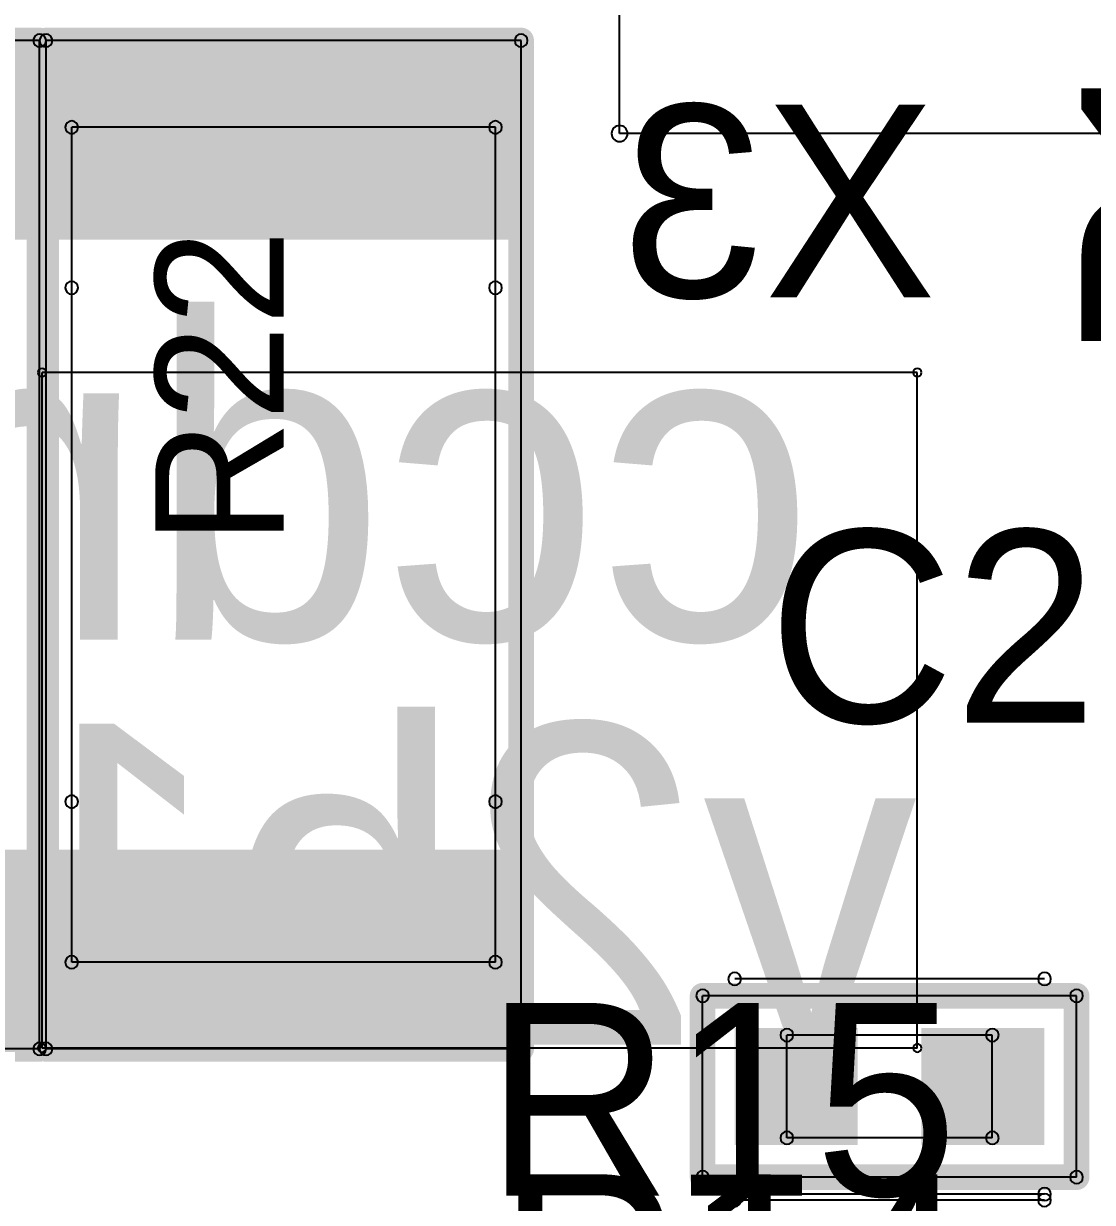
# Model space of a CAD drawing. Extents: x 23089 to 26449, y -1278 to -524.
# Drawn here: x 26327.24 to 26348.05, y -1090.04 to -1067.1 of the extents above; entities that cross this region are included whole.
import ezdxf

# ---------------------------------------------------------------- set-up
doc = ezdxf.new("R2010")
doc.units = 0
doc.header["$MEASUREMENT"] = 0
for name, color, linetype in [('BottomOverlay', 54, 'CONTINUOUS'), ('BottomPaste', 16, 'CONTINUOUS'), ('Mechanical20', 56, 'CONTINUOUS'), ('Mechanical21', 56, 'CONTINUOUS'), ('Mechanical23', 56, 'CONTINUOUS'), ('TopOverlay', 2, 'CONTINUOUS')]:
    doc.layers.add(name, color=color, linetype=linetype)
doc.styles.get("Standard").update_dxf_attribs({"font": 'ec5cdwin.shx'})

msp = doc.modelspace()

# ---------------------------------------------------------------- linework, layer by layer
at = {"layer": 'BottomOverlay'}
for p, q in [((26328.178, -1082.243), (26328.178, -1072.243)), ((26336.428, -1082.243), (26336.428, -1072.243)), ((26347.118, -1085.692), (26341.087, -1085.692)), ((26347.118, -1089.883), (26341.087, -1089.883)), ((26347.118, -1089.998), (26341.087, -1089.998))]:
    msp.add_line(p, q, dxfattribs=at)
for centre, start, end in [((26328.178, -1072.243), 90, 270), ((26328.178, -1072.243), 270, 90), ((26336.428, -1072.243), 90, 270), ((26336.428, -1072.243), 270, 90), ((26328.178, -1082.243), 90, 270), ((26328.178, -1082.243), 270, 90), ((26336.428, -1082.243), 90, 270), ((26336.428, -1082.243), 270, 90), ((26341.087, -1085.692), 0, 180), ((26347.118, -1085.692), 0, 180), ((26341.087, -1085.692), 180, 0), ((26347.118, -1085.692), 180, 0), ((26341.087, -1089.883), 0, 180), ((26347.118, -1089.883), 0, 180), ((26341.087, -1089.998), 0, 180), ((26341.087, -1089.883), 180, 0), ((26341.087, -1089.998), 180, 0), ((26347.118, -1089.998), 0, 180), ((26347.118, -1089.883), 180, 0), ((26347.118, -1089.998), 180, 0)]:
    msp.add_arc(centre, 0.125, start, end, dxfattribs=at)
at = {"layer": 'BottomPaste'}
for points in [[(26318.553, -1071.305), (26318.553, -1067.68), (26327.303, -1071.305), (26327.303, -1067.68)], [(26327.928, -1071.305), (26327.928, -1067.68), (26336.678, -1071.305), (26336.678, -1067.68)], [(26318.553, -1086.805), (26318.553, -1083.18), (26327.303, -1086.805), (26327.303, -1083.18)], [(26327.928, -1086.805), (26327.928, -1083.18), (26336.678, -1086.805), (26336.678, -1083.18)], [(26343.483, -1088.927), (26341.087, -1088.927), (26343.483, -1086.647), (26341.087, -1086.647)], [(26347.118, -1088.927), (26344.722, -1088.927), (26347.118, -1086.647), (26344.722, -1086.647)]]:
    msp.add_solid(points, dxfattribs=at)
at = {"layer": 'Mechanical20'}
for p, q in [((26327.553, -1067.43), (26318.303, -1067.43)), ((26327.553, -1087.055), (26327.553, -1067.43)), ((26336.928, -1067.43), (26327.678, -1067.43)), ((26327.678, -1087.055), (26327.678, -1067.43)), ((26336.928, -1087.055), (26336.928, -1067.43)), ((26347.743, -1086.022), (26340.462, -1086.022)), ((26340.462, -1089.552), (26340.462, -1086.022)), ((26347.743, -1089.552), (26347.743, -1086.022)), ((26327.553, -1087.055), (26318.303, -1087.055)), ((26336.928, -1087.055), (26327.678, -1087.055)), ((26347.743, -1089.552), (26340.462, -1089.552))]:
    msp.add_line(p, q, dxfattribs=at)
for centre, start, end in [((26327.553, -1067.43), 90, 270), ((26327.553, -1067.43), 90, 270), ((26327.678, -1067.43), 90, 270), ((26327.678, -1067.43), 90, 270), ((26327.553, -1067.43), 270, 90), ((26327.553, -1067.43), 270, 90), ((26327.678, -1067.43), 270, 90), ((26327.678, -1067.43), 270, 90), ((26336.928, -1067.43), 90, 270), ((26336.928, -1067.43), 90, 270), ((26336.928, -1067.43), 270, 90), ((26336.928, -1067.43), 270, 90), ((26340.462, -1086.022), 0, 180), ((26340.462, -1086.022), 0, 180), ((26347.743, -1086.022), 0, 180), ((26347.743, -1086.022), 0, 180), ((26340.462, -1086.022), 180, 0), ((26340.462, -1086.022), 180, 0), ((26347.743, -1086.022), 180, 0), ((26347.743, -1086.022), 180, 0), ((26327.553, -1087.055), 90, 270), ((26327.553, -1087.055), 90, 270), ((26327.678, -1087.055), 90, 270), ((26327.678, -1087.055), 90, 270), ((26327.553, -1087.055), 270, 90), ((26327.553, -1087.055), 270, 90), ((26327.678, -1087.055), 270, 90), ((26327.678, -1087.055), 270, 90), ((26336.928, -1087.055), 90, 270), ((26336.928, -1087.055), 90, 270), ((26336.928, -1087.055), 270, 90), ((26336.928, -1087.055), 270, 90), ((26340.462, -1089.552), 0, 180), ((26340.462, -1089.552), 0, 180), ((26340.462, -1089.552), 180, 0), ((26340.462, -1089.552), 180, 0), ((26347.743, -1089.552), 0, 180), ((26347.743, -1089.552), 0, 180), ((26347.743, -1089.552), 180, 0), ((26347.743, -1089.552), 180, 0)]:
    msp.add_arc(centre, 0.125, start, end, dxfattribs=at)
at = {"layer": 'Mechanical21', "const_width": 0.5}
for points in [[(26327.553, -1067.43), (26318.303, -1067.43)], [(26327.553, -1087.055), (26327.553, -1067.43)], [(26327.678, -1087.055), (26327.678, -1067.43)], [(26336.928, -1067.43), (26327.678, -1067.43)], [(26336.928, -1087.055), (26336.928, -1067.43)], [(26340.462, -1089.552), (26340.462, -1086.022)], [(26347.743, -1086.022), (26340.462, -1086.022)], [(26347.743, -1089.552), (26347.743, -1086.022)], [(26327.553, -1087.055), (26318.303, -1087.055)], [(26336.928, -1087.055), (26327.678, -1087.055)], [(26347.743, -1089.552), (26340.462, -1089.552)]]:
    msp.add_lwpolyline(points, dxfattribs=at)
at = {"layer": 'Mechanical21', "const_width": 0.25}
for points in [[(26327.553, -1067.555, -1), (26327.553, -1067.305, -1)], [(26327.553, -1067.555, -1), (26327.553, -1067.305, -1)], [(26327.678, -1067.555, -1), (26327.678, -1067.305, -1)], [(26327.678, -1067.555, -1), (26327.678, -1067.305, -1)], [(26336.928, -1067.555, -1), (26336.928, -1067.305, -1)], [(26336.928, -1067.555, -1), (26336.928, -1067.305, -1)], [(26340.587, -1086.022, -1), (26340.337, -1086.022, -1)], [(26340.587, -1086.022, -1), (26340.337, -1086.022, -1)], [(26347.868, -1086.022, -1), (26347.618, -1086.022, -1)], [(26347.868, -1086.022, -1), (26347.618, -1086.022, -1)], [(26327.553, -1087.18, -1), (26327.553, -1086.93, -1)], [(26327.553, -1087.18, -1), (26327.553, -1086.93, -1)], [(26327.678, -1087.18, -1), (26327.678, -1086.93, -1)], [(26327.678, -1087.18, -1), (26327.678, -1086.93, -1)], [(26336.928, -1087.18, -1), (26336.928, -1086.93, -1)], [(26336.928, -1087.18, -1), (26336.928, -1086.93, -1)], [(26340.587, -1089.552, -1), (26340.337, -1089.552, -1)], [(26340.587, -1089.552, -1), (26340.337, -1089.552, -1)], [(26347.868, -1089.552, -1), (26347.618, -1089.552, -1)], [(26347.868, -1089.552, -1), (26347.618, -1089.552, -1)]]:
    msp.add_lwpolyline(points, format="xyb", close=True, dxfattribs=at)
at = {"layer": 'Mechanical23'}
for p, q in [((26336.428, -1069.118), (26328.178, -1069.118)), ((26328.178, -1085.368), (26328.178, -1069.118)), ((26336.428, -1085.368), (26336.428, -1069.118)), ((26336.428, -1085.368), (26328.178, -1085.368)), ((26346.103, -1086.787), (26342.103, -1086.787)), ((26342.103, -1088.787), (26342.103, -1086.787)), ((26346.103, -1088.787), (26346.103, -1086.787)), ((26346.103, -1088.787), (26342.103, -1088.787))]:
    msp.add_line(p, q, dxfattribs=at)
for centre, start, end in [((26328.178, -1069.118), 90, 270), ((26328.178, -1069.118), 90, 270), ((26328.178, -1069.118), 270, 90), ((26328.178, -1069.118), 270, 90), ((26336.428, -1069.118), 90, 270), ((26336.428, -1069.118), 90, 270), ((26336.428, -1069.118), 270, 90), ((26336.428, -1069.118), 270, 90), ((26328.178, -1085.368), 90, 270), ((26328.178, -1085.368), 90, 270), ((26328.178, -1085.368), 270, 90), ((26328.178, -1085.368), 270, 90), ((26336.428, -1085.368), 90, 270), ((26336.428, -1085.368), 90, 270), ((26336.428, -1085.368), 270, 90), ((26336.428, -1085.368), 270, 90), ((26342.103, -1086.787), 0, 180), ((26342.103, -1086.787), 0, 180), ((26342.103, -1086.787), 180, 0), ((26342.103, -1086.787), 180, 0), ((26346.103, -1086.787), 0, 180), ((26346.103, -1086.787), 0, 180), ((26346.103, -1086.787), 180, 0), ((26346.103, -1086.787), 180, 0), ((26342.103, -1088.787), 0, 180), ((26342.103, -1088.787), 0, 180), ((26342.103, -1088.787), 180, 0), ((26342.103, -1088.787), 180, 0), ((26346.103, -1088.787), 0, 180), ((26346.103, -1088.787), 0, 180), ((26346.103, -1088.787), 180, 0), ((26346.103, -1088.787), 180, 0)]:
    msp.add_arc(centre, 0.125, start, end, dxfattribs=at)
at = {"layer": 'TopOverlay'}
for p, q in [((26338.845, -1069.241), (26338.845, -1046.241)), ((26366.595, -1069.241), (26338.845, -1069.241)), ((26327.6, -1087.039), (26327.6, -1073.89)), ((26344.642, -1073.89), (26327.6, -1073.89)), ((26344.642, -1087.039), (26344.642, -1073.89)), ((26344.642, -1087.039), (26327.6, -1087.039))]:
    msp.add_line(p, q, dxfattribs=at)
for centre, radius, start, end in [((26338.845, -1069.241), 0.156, 90, 270), ((26338.845, -1069.241), 0.156, 90, 270), ((26338.845, -1069.241), 0.156, 270, 90), ((26338.845, -1069.241), 0.156, 270, 90), ((26327.6, -1073.89), 0.0794, 0, 180), ((26327.6, -1073.89), 0.0794, 0, 180), ((26327.6, -1073.89), 0.0794, 180, 0), ((26327.6, -1073.89), 0.0794, 180, 0), ((26344.642, -1073.89), 0.0794, 0, 180), ((26344.642, -1073.89), 0.0794, 0, 180), ((26344.642, -1073.89), 0.0794, 180, 0), ((26344.642, -1073.89), 0.0794, 180, 0), ((26327.6, -1087.039), 0.0794, 0, 180), ((26327.6, -1087.039), 0.0794, 0, 180), ((26327.6, -1087.039), 0.0794, 180, 0), ((26327.6, -1087.039), 0.0794, 180, 0), ((26344.642, -1087.039), 0.0794, 0, 180), ((26344.642, -1087.039), 0.0794, 0, 180), ((26344.642, -1087.039), 0.0794, 180, 0), ((26344.642, -1087.039), 0.0794, 180, 0)]:
    msp.add_arc(centre, radius, start, end, dxfattribs=at)

# ---------------------------------------------------------------- texts
at = {"layer": 'BottomOverlay'}
msp.add_text('R19', height=3.75, rotation=90, dxfattribs=at).set_placement((26351.588, -1073.689))
for s, p in [('C21', (26341.739, -1080.705)), ('R15', (26336.23, -1089.911)), ('R14', (26336.464, -1093.247))]:
    msp.add_text(s, height=3.75, dxfattribs=at).set_placement(p)
at = {"layer": 'Mechanical20'}
msp.add_text('R22', height=2.5, rotation=90, dxfattribs=at).set_placement((26332.303, -1077.243))
at = {"layer": 'TopOverlay', "text_generation_flag": 2}
for s, height, p in [('X3', 3.75, (26345.015, -1072.428)), ('ccdrv', 6.25, (26342.661, -1079.093)), ('v2b1', 6.25, (26344.642, -1086.976))]:
    msp.add_text(s, height=height, dxfattribs=at).set_placement(p)

doc.saveas('drawing.dxf')
